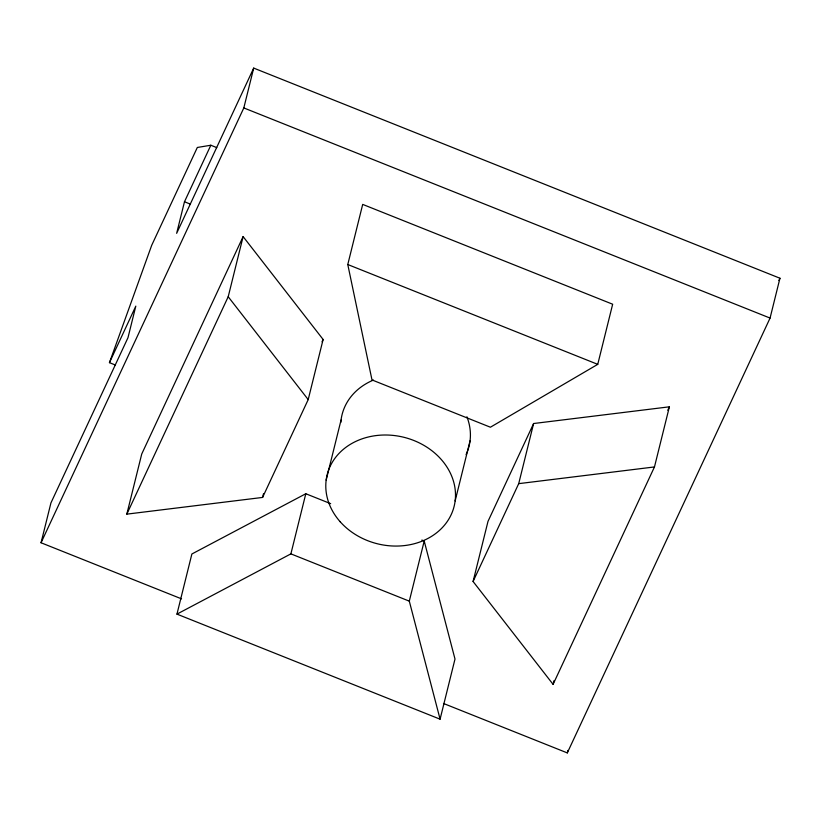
<?xml version="1.0" encoding="UTF-8"?>
<svg xmlns="http://www.w3.org/2000/svg" width="821" height="821" viewBox="0 0 821 821"><rect width="100%" height="100%" fill="white"/><g stroke="black" fill="none" stroke-linecap="round" stroke-linejoin="round"><path stroke-width="1.23" d="M181.544 598.858L41.05 542.763L50.933 502.924L127.984 337.688L135.814 306.12L109.45 362.656L115.402 365.027M216.785 147.616L210.833 145.235L184.479 201.761L176.648 233.328L253.699 68.092L779.95 278.237L770.067 318.076L567.301 752.908L443.484 703.464M126.824 514.141L141.735 454.013L243.119 236.602L323.115 339.473L308.203 399.591L262.587 497.434L126.824 514.141L228.207 296.73L243.119 236.602M41.05 542.763L243.816 107.931L253.699 68.092M421.84 540.074L424.211 541.029L454.998 659.058L440.087 719.186L176.956 614.118L191.878 553.99L305.802 493.739L330.668 503.673M262.587 497.434L263.5 493.749M347.776 264.526L362.697 204.398L612.661 304.222L597.75 364.35L490.404 427.218L371.995 379.938L347.776 264.526L597.75 364.35M176.956 614.118L290.891 553.867L305.802 493.739M326.153 480.141L341.064 420.013M440.087 719.186L409.299 601.146L424.211 541.029M455.132 500.943L470.053 440.815M473.081 581.494L488.002 521.366L533.619 423.523L669.382 406.816L654.47 466.944L553.087 684.355L473.081 581.494L518.708 483.651L533.619 423.523M553.087 684.355L554.001 680.681M567.301 752.908L567.916 750.415M109.45 362.656L151.7 245.305L197.327 147.472L210.833 145.235M322.048 341.772L323.115 339.473M667.771 410.284L669.382 406.816M778.872 280.546L779.95 278.237M518.708 483.651L654.47 466.944M243.816 107.931L770.067 318.076M184.479 201.761L190.431 204.142M290.891 553.867L409.299 601.146M228.207 296.73L308.203 399.591M340.828 422.394A65.423 54.874 13.9 0 1 373.442 380.072M466.903 416.77A65.423 54.874 13.9 0 1 466.082 454.588M340.192 521.766A65.423 54.874 13.9 0 0 451.16 514.705A65.423 54.874 13.9 0 0 380.575 435.151A65.423 54.874 13.9 0 0 340.192 521.766"/></g></svg>
